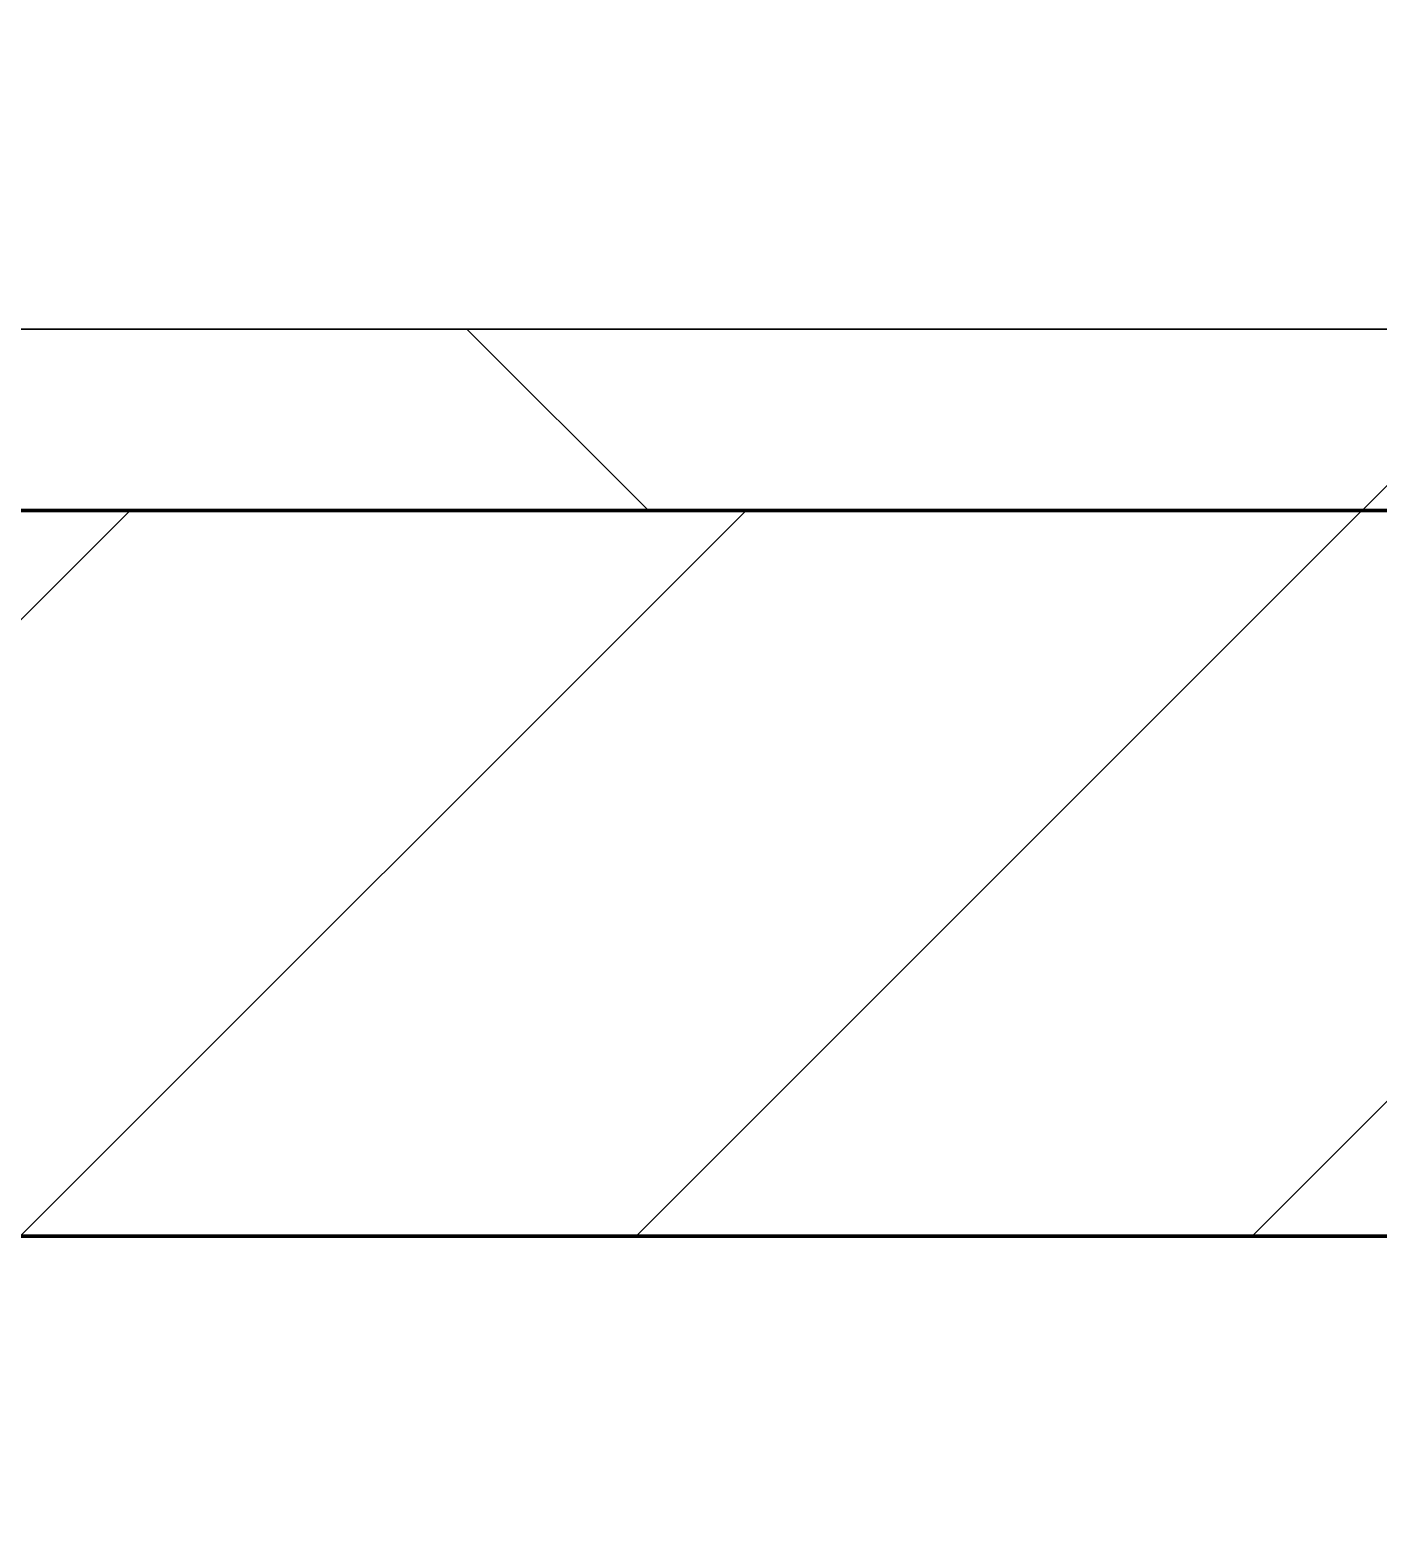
# Model space of a CAD drawing. Header units: millimetres. Extents: x -678720 to -601931, y -306 to 39239.
# Drawn here: x -674212.1 to -673840.5, y 3852.7 to 4261.5 of the extents above; entities that cross this region are included whole.
import ezdxf
from ezdxf.xclip import XClip

# ---------------------------------------------------------------- set-up
doc = ezdxf.new("R2010")
doc.units = ezdxf.units.MM
doc.header["$XCLIPFRAME"] = 0
for name, color, linetype, lineweight in [('A-GLAZ-CURT', 2, 'Continuous', 9), ('A-WALL', 5, 'Continuous', 35), ('A-WALL-FNSH', 2, 'Continuous', 35), ('A-WALL-PATT', 1, 'Continuous', 35)]:
    doc.layers.add(name, color=color, linetype=linetype, lineweight=lineweight)
doc.layers.add('A11_ALU.SOLID SHEET', color=2, linetype='Continuous')

# ---------------------------------------------------------------- blocks, each defined once
blk = doc.blocks.new('PPLS-PP19_Custom Tile Pattern - Custom Tile Pattern-V95-4234-01 ENLARGED MULTI-PURPOSE LEVEL - REFLECTED CEILING PLAN - SHEET 5')
at = {"layer": 'A-GLAZ-CURT'}
for p, q in [((-300, 0), (300, 0)), ((300, 0), (-300, 0)), ((230.06, 0), (300, 0)), ((-300, -50), (300, -50)), ((300, -50), (-300, -50))]:
    blk.add_line(p, q, dxfattribs=at)
for points, knots in [([(300, 0), (286.53, 0), (254.22, 0), (207.11, 0), (177.41, 0), (159.34, 0), (158.33, 0), (158.3, 0)], [-285.253232, -285.253232, -285.253232, -285.253232, -244.693688, -187.987675, -143.776725, -129.632772, -123.352749, -123.352749, -123.352749, -123.352749]), ([(171.51, 0), (176.48, 0), (193.23, 0), (201.73, 0), (208.81, 0), (213.9, 0), (241.96, 0), (266.73, 0), (281.71, 0), (291.71, 0), (296.52, 0), (297.86, 0), (298.09, 0)], [-7971.819559, -7971.819559, -7971.819559, -7971.819559, -7784.112253, -7606.717214, -7289.299508, -7042.621073, -6582.165592, -6068.460911, -5766.029927, -5566.724884, -5280.360606, -5199.253518, -5199.253518, -5199.253518, -5199.253518]), ([(300, 0), (288.22, 0), (274.07, 0), (260.04, 0), (257.89, 0)], [-12528.858583, -12528.858583, -12528.858583, -12528.858583, -11905.454923, -11791.442975, -11791.442975, -11791.442975, -11791.442975]), ([(284.76, 0), (284.76, 0), (285.09, 0), (287.47, 0), (293.59, 0), (297.76, 0), (300, 0)], [-4110.630118, -4110.630118, -4110.630118, -4110.630118, -4053.389046, -3959.664717, -3862.421465, -3746.95702, -3746.95702, -3746.95702, -3746.95702]), ([(297.38, 0), (295.84, 0), (291.62, 0), (285.38, 0), (284.87, 0)], [-4803.172655, -4803.172655, -4803.172655, -4803.172655, -4358.271401, -4143.037883, -4143.037883, -4143.037883, -4143.037883])]:
    blk.add_open_spline(points, degree=3, knots=knots, dxfattribs=at)
blk = doc.blocks.new('PPLS-PP19_Custom Tile Pattern - Custom Tile Pattern-V96-4234-01 ENLARGED MULTI-PURPOSE LEVEL - REFLECTED CEILING PLAN - SHEET 5')
at = {"layer": 'A-GLAZ-CURT'}
for p, q in [((-300, 0), (300, 0)), ((300, 0), (-300, 0)), ((-293.07, 0), (-275.75, 0)), ((-275.75, 0), (-293.07, 0)), ((-222.32, 0), (-211.07, 0)), ((-211.07, 0), (-222.32, 0)), ((-210.24, 0), (-205, 0)), ((-205, 0), (-210.24, 0)), ((-300, -50), (300, -50)), ((300, -50), (-300, -50))]:
    blk.add_line(p, q, dxfattribs=at)
at = {"layer": 'A-GLAZ-CURT', "flags": 128}
for points in [[(-300, 0), (-291.56, 0), (-283.3, 0), (-275.2, 0), (-267.26, 0), (-259.45, 0), (-251.77, 0), (-244.2, 0), (-236.74, 0), (-229.36, 0), (-222.06, 0), (-214.83, 0), (-207.71, 0), (-200.76, 0), (-194.02, 0), (-187.54, 0), (-181.38, 0), (-175.58, 0), (-170.25, 0), (-165.64, 0), (-162.01, 0), (-159.53, 0), (-157.46, 0), (-154.52, 0), (-149.42, 0), (-141.84, 0), (-132.81, 0), (-126.08, 0)], [(-145.5, 0), (-150.63, 0), (-155.53, 0), (-160.27, 0), (-164.95, 0), (-169.65, 0), (-174.47, 0), (-179.49, 0), (-184.81, 0), (-190.44, 0), (-196.37, 0), (-202.58, 0), (-209.04, 0), (-215.73, 0), (-222.63, 0), (-229.72, 0), (-236.97, 0), (-244.39, 0), (-251.96, 0), (-259.67, 0), (-267.51, 0), (-275.48, 0), (-283.55, 0), (-291.73, 0), (-300, 0)], [(-125.17, 0), (-128.55, 0), (-134.16, 0), (-140.03, 0), (-144.38, 0)]]:
    blk.add_lwpolyline(points, dxfattribs=at)
at = {"layer": 'A-GLAZ-CURT'}
for points, knots in [([(-300, 0), (-284.65, 0), (-252.12, 0), (-224.38, 0), (-210.58, 0)], [-5323.127839, -5323.127839, -5323.127839, -5323.127839, -4502.809032, -3548.751892, -3548.751892, -3548.751892, -3548.751892]), ([(-78.42, 0), (-79.82, 0), (-94.44, 0), (-134.08, 0), (-202.69, 0), (-262.56, 0), (-294.48, 0), (-300, 0)], [-19139.41542, -19139.41542, -19139.41542, -19139.41542, -18935.241197, -17136.203329, -15131.813646, -13729.592194, -13439.944408, -13439.944408, -13439.944408, -13439.944408]), ([(-210.27, 0), (-219.23, 0), (-233.57, 0), (-255.22, 0), (-262.59, 0), (-264.9, 0), (-265.4, 0)], [-1320.32312, -1320.32312, -1320.32312, -1320.32312, -858.079193, -543.655514, -208.940337, 0, 0, 0, 0]), ([(-258.6, 0), (-257.91, 0), (-254.26, 0), (-241.25, 0), (-225.99, 0), (-215.42, 0), (-211.41, 0), (-210.81, 0)], [-5722.54675, -5722.54675, -5722.54675, -5722.54675, -5657.471696, -5413.335975, -5017.494783, -4832.723979, -4800.794254, -4800.794254, -4800.794254, -4800.794254]), ([(-144.28, 0), (-145.38, 0), (-150.22, 0), (-162.01, 0), (-177.91, 0), (-199.46, 0), (-216.65, 0), (-231.26, 0), (-233.46, 0), (-234, 0)], [-2371.705483, -2371.705483, -2371.705483, -2371.705483, -2308.929706, -2113.765672, -1763.376603, -1422.553702, -978.033455, -846.069444, -682.911962, -682.911962, -682.911962, -682.911962]), ([(-233.49, 0), (-233.44, 0), (-232.38, 0), (-230.74, 0), (-225.3, 0), (-223.63, 0)], [-455.274641, -455.274641, -455.274641, -455.274641, -440.605512, -119.536984, 0, 0, 0, 0]), ([(-223.63, 0), (-219.39, 0), (-206.17, 0), (-188.58, 0), (-169.02, 0), (-152.12, 0), (-136.84, 0), (-127.33, 0), (-124.19, 0), (-123.43, 0), (-123.28, 0)], [-5463.295695, -5463.295695, -5463.295695, -5463.295695, -5161.076232, -4739.070012, -4465.409639, -4149.119819, -3839.893365, -3647.167523, -3488.92562, -3439.852845, -3439.852845, -3439.852845, -3439.852845]), ([(-210.27, 0), (-207.93, 0), (-199.48, 0), (-185.8, 0), (-171.77, 0), (-158.7, 0), (-157.22, 0)], [-4791.190311, -4791.190311, -4791.190311, -4791.190311, -4666.091899, -4349.945572, -4000.813434, -3840.635403, -3840.635403, -3840.635403, -3840.635403]), ([(-210.26, 0), (-198.11, 0), (-174.57, 0), (-153.92, 0), (-144.34, 0)], [-3541.534813, -3541.534813, -3541.534813, -3541.534813, -2700.551212, -1789.807985, -1789.807985, -1789.807985, -1789.807985]), ([(-144.92, 0), (-147.67, 0), (-147.69, 0), (-158.72, 0), (-174.02, 0), (-185.59, 0), (-200.07, 0), (-208.41, 0), (-209.81, 0)], [-2919.378265, -2919.378265, -2919.378265, -2919.378265, -2477.344047, -2237.412286, -2029.680487, -1755.085331, -1400.429864, -1328.219744, -1328.219744, -1328.219744, -1328.219744]), ([(-152.35, 0), (-151.03, 0), (-148.64, 0), (-145.84, 0), (-144.53, 0)], [-3494.978217, -3494.978217, -3494.978217, -3494.978217, -3371.022232, -3302.946446, -3302.946446, -3302.946446, -3302.946446]), ([(-118.78, 0), (-121.86, 0), (-126.28, 0), (-136.96, 0), (-147.46, 0), (-150.03, 0), (-150.57, 0)], [-5938.474035, -5938.474035, -5938.474035, -5938.474035, -5700.061948, -5508.838257, -5298.784692, -5196.16478, -5196.16478, -5196.16478, -5196.16478]), ([(-150.34, 0), (-150.07, 0), (-148.46, 0), (-146.55, 0), (-144.39, 0)], [-4948.728362, -4948.728362, -4948.728362, -4948.728362, -4883.323924, -4595.588319, -4595.588319, -4595.588319, -4595.588319]), ([(-86.16, 0), (-91.37, 0), (-104.13, 0), (-122.65, 0), (-139.03, 0), (-146.11, 0), (-146.95, 0)], [-1681.3698, -1681.3698, -1681.3698, -1681.3698, -1374.161226, -945.742622, -741.901385, -489.130243, -489.130243, -489.130243, -489.130243]), ([(-146.69, 0), (-146.59, 0), (-146.12, 0), (-145.3, 0), (-144.55, 0)], [-420.34245, -420.34245, -420.34245, -420.34245, -406.956646, -364.666536, -364.666536, -364.666536, -364.666536]), ([(-144.3, 0), (-144.18, 0), (-139.67, 0), (-137.28, 0), (-133.93, 0), (-128.78, 0), (-126.5, 0)], [-6029.84103, -6029.84103, -6029.84103, -6029.84103, -6017.569127, -5560.701257, -5364.112219, -5231.017328, -5231.017328, -5231.017328, -5231.017328]), ([(-143.97, 0), (-142.91, 0), (-138.3, 0), (-127.26, 0), (-107.3, 0), (-90.42, 0), (-75.26, 0), (-68.41, 0), (-65.12, 0), (-63.63, 0)], [-4577.573735, -4577.573735, -4577.573735, -4577.573735, -4440.880425, -4054.690705, -3793.097032, -3402.597032, -3144.956779, -3050.982048, -2969.237017, -2969.237017, -2969.237017, -2969.237017]), ([(-143.85, 0), (-135.75, 0), (-123.38, 0), (-110.8, 0), (-99.5, 0), (-91.46, 0)], [-1774.375946, -1774.375946, -1774.375946, -1774.375946, -1002.059161, -460.363443, 0, 0, 0, 0]), ([(-143.74, 0), (-142.58, 0), (-134.66, 0), (-128.29, 0), (-125.15, 0)], [-350.285375, -350.285375, -350.285375, -350.285375, -290.263673, 0, 0, 0, 0]), ([(-78.42, 0), (-79.07, 0), (-88.86, 0), (-110.94, 0), (-128.67, 0), (-142.38, 0), (-143.56, 0)], [-7544.673119, -7544.673119, -7544.673119, -7544.673119, -7508.296369, -7004.680444, -6449.282163, -6393.465623, -6393.465623, -6393.465623, -6393.465623]), ([(-133.82, 0), (-135.51, 0), (-137.36, 0), (-142.86, 0), (-143.33, 0)], [-2731.647847, -2731.647847, -2731.647847, -2731.647847, -2418.507304, -2390.191866, -2390.191866, -2390.191866, -2390.191866]), ([(-127.41, 0), (-131.63, 0), (-133.16, 0), (-134.09, 0), (-134.15, 0)], [-8540.990293, -8540.990293, -8540.990293, -8540.990293, -8266.114998, -8246.473386, -8246.473386, -8246.473386, -8246.473386]), ([(-134.15, 0), (-133.32, 0), (-130.31, 0), (-117.33, 0), (-92.04, 0), (-74.02, 0), (-62.74, 0), (-60.36, 0), (-59.97, 0)], [-7657.439573, -7657.439573, -7657.439573, -7657.439573, -7293.749979, -6839.55839, -6236.997189, -5713.340575, -5140.470607, -5006.787413, -5006.787413, -5006.787413, -5006.787413]), ([(-120.13, 0), (-120.14, 0), (-120.24, 0), (-121.3, 0), (-129.25, 0), (-133.82, 0)], [-2933.992132, -2933.992132, -2933.992132, -2933.992132, -2920.575025, -2840.280255, -2731.647847, -2731.647847, -2731.647847, -2731.647847]), ([(-113.43, 0), (-113.44, 0), (-113.96, 0), (-119.73, 0), (-125.43, 0), (-127.03, 0), (-127.41, 0)], [-328.499627, -328.499627, -328.499627, -328.499627, -282.672656, -98.539552, -24.539552, 0, 0, 0, 0]), ([(-126.5, 0), (-122.44, 0), (-108.71, 0), (-93, 0), (-81.64, 0), (-78.48, 0)], [-5231.017328, -5231.017328, -5231.017328, -5231.017328, -4994.692869, -4542.524482, -4359.181107, -4359.181107, -4359.181107, -4359.181107]), ([(-125.15, 0), (-124.93, 0), (-121.96, 0), (-113.01, 0), (-98.9, 0), (-85.29, 0), (-71.67, 0), (-65.93, 0), (-65.07, 0)], [-3362.7396, -3362.7396, -3362.7396, -3362.7396, -3342.215224, -3074.362186, -2902.289527, -2605.247022, -2322.099534, -2241.8264, -2241.8264, -2241.8264, -2241.8264]), ([(-122.08, 0), (-122.01, 0), (-121.69, 0), (-121.2, 0), (-120.88, 0)], [-3136.336417, -3136.336417, -3136.336417, -3136.336417, -3110.304437, -3035.164275, -3035.164275, -3035.164275, -3035.164275]), ([(-78.42, 0), (-87.65, 0), (-99.62, 0), (-114.02, 0), (-117.28, 0), (-118.78, 0)], [-734.297407, -734.297407, -734.297407, -734.297407, -229.489605, -116.330425, 0, 0, 0, 0]), ([(-117.74, 0), (-117.19, 0), (-114.78, 0), (-113.43, 0), (-113.43, 0)], [-821.249067, -821.249067, -821.249067, -821.249067, -394.672656, -330.879064, -330.879064, -330.879064, -330.879064]), ([(-36.62, 0), (-36.62, 0), (-40.35, 0), (-44.32, 0), (-58.97, 0), (-85.2, 0), (-107.61, 0), (-116.56, 0), (-117.56, 0)], [-4069.478503, -4069.478503, -4069.478503, -4069.478503, -3858.647035, -3538.256648, -2842.901703, -2193.204658, -1433.981041, -985.49888, -985.49888, -985.49888, -985.49888]), ([(-115.82, 0), (-114.96, 0), (-110.41, 0), (-96.78, 0), (-71.33, 0), (-42.53, 0), (-12.78, 0), (4.23, 0), (9.64, 0), (10.14, 0), (10.18, 0)], [-5724.064692, -5724.064692, -5724.064692, -5724.064692, -5430.283136, -5103.229623, -4799.173296, -4065.652676, -3589.737505, -3285.047089, -3066.359526, -3044.715262, -3044.715262, -3044.715262, -3044.715262]), ([(-78.93, 0), (-84.8, 0), (-96.1, 0), (-112.01, 0), (-114.94, 0), (-115.63, 0)], [-1096.097494, -1096.097494, -1096.097494, -1096.097494, -789.402658, -501.969187, -243.577221, -243.577221, -243.577221, -243.577221]), ([(-91.46, 0), (-90.09, 0), (-84.7, 0), (-77.43, 0), (-72.73, 0), (-72.64, 0), (-72.64, 0)], [-19832.387487, -19832.387487, -19832.387487, -19832.387487, -19753.885894, -19541.04734, -19478.625389, -19471.062469, -19471.062469, -19471.062469, -19471.062469]), ([(-29.03, 0), (-33.97, 0), (-43.74, 0), (-56.37, 0), (-71.66, 0), (-77.83, 0), (-82.66, 0), (-83.28, 0), (-83.28, 0)], [-2680.714891, -2680.714891, -2680.714891, -2680.714891, -2413.671296, -2161.752162, -2006.592567, -1646.621388, -1424.436217, -1393.971743, -1393.971743, -1393.971743, -1393.971743]), ([(-83.28, 0), (-83.28, 0), (-82.95, 0), (-80.89, 0), (-79.53, 0)], [-1393.4169, -1393.4169, -1393.4169, -1393.4169, -1353.722004, -1286.743147, -1286.743147, -1286.743147, -1286.743147]), ([(-78.43, 0), (-72.41, 0), (-61.76, 0), (-54.4, 0), (-48.53, 0), (-30.79, 0), (-18.03, 0), (8.61, 0), (15.02, 0), (22.91, 0), (31, 0), (39.04, 0), (48.07, 0), (52.49, 0), (53.47, 0)], [-4358.126221, -4358.126221, -4358.126221, -4358.126221, -4008.285538, -3689.699207, -3546.54457, -3315.260113, -2864.387349, -2439.246196, -2084.094819, -1956.422387, -1818.904206, -1645.594513, -1443.202566, -1380.385993, -1380.385993, -1380.385993, -1380.385993]), ([(-63.96, 0), (-64.13, 0), (-69.89, 0), (-75.53, 0), (-78.43, 0)], [-2171.769325, -2171.769325, -2171.769325, -2171.769325, -2007.031671, -1834.390827, -1834.390827, -1834.390827, -1834.390827]), ([(-12.51, 0), (-17.6, 0), (-26.8, 0), (-40, 0), (-56.24, 0), (-69.5, 0), (-76.45, 0), (-78.43, 0)], [-2433.627492, -2433.627492, -2433.627492, -2433.627492, -2125.455881, -1792.521578, -1466.981642, -1208.454564, -1104.89596, -1104.89596, -1104.89596, -1104.89596]), ([(-78.39, 0), (-74.42, 0), (-62.88, 0), (-48.14, 0), (-36.49, 0), (-33.57, 0), (-29.94, 0), (-28.57, 0)], [-1268.248797, -1268.248797, -1268.248797, -1268.248797, -1073.56893, -651.549973, -296.515819, -83.513472, 0, 0, 0, 0]), ([(-36.33, 0), (-36.43, 0), (-37.27, 0), (-45.02, 0), (-46.13, 0), (-60.59, 0), (-72.27, 0), (-78.11, 0)], [-1855.773136, -1855.773136, -1855.773136, -1855.773136, -1810.870157, -1672.078046, -1405.135169, -1060.00838, -740.068933, -740.068933, -740.068933, -740.068933]), ([(-26.75, 0), (-27.82, 0), (-36.18, 0), (-52.86, 0), (-68.54, 0), (-77.81, 0)], [-8718.362214, -8718.362214, -8718.362214, -8718.362214, -8532.293389, -8073.216054, -7555.913918, -7555.913918, -7555.913918, -7555.913918]), ([(-66.39, 0), (-66.39, 0), (-63.63, 0), (-53.63, 0), (-34.42, 0), (-29.82, 0), (-29.19, 0)], [-2493.31794, -2493.31794, -2493.31794, -2493.31794, -2315.303971, -1809.437387, -963.711516, -666.19313, -666.19313, -666.19313, -666.19313]), ([(31.18, 0), (25.97, 0), (11.99, 0), (-16.92, 0), (-47.42, 0), (-65.77, 0), (-66.37, 0), (-66.38, 0)], [-4496.803627, -4496.803627, -4496.803627, -4496.803627, -4222.080604, -3745.412743, -2981.410125, -2542.574734, -2498.224237, -2498.224237, -2498.224237, -2498.224237]), ([(-63.63, 0), (-61.49, 0), (-57.39, 0), (-54.49, 0), (-45.2, 0), (-40.79, 0), (-40.46, 0), (-40.44, 0)], [-2969.237017, -2969.237017, -2969.237017, -2969.237017, -2851.217951, -2734.127174, -2474.780881, -2410.990208, -2350.645972, -2350.645972, -2350.645972, -2350.645972]), ([(-58.83, 0), (-58.37, 0), (-57.29, 0), (-54.23, 0), (-46.33, 0), (-42.62, 0), (-41.76, 0)], [-4859.52896, -4859.52896, -4859.52896, -4859.52896, -4680.891996, -4469.85053, -4321.566175, -4270.495146, -4270.495146, -4270.495146, -4270.495146]), ([(-51.83, 0), (-51.83, 0), (-51.78, 0), (-47.4, 0), (-46.01, 0), (-40.22, 0), (-36.78, 0)], [-632.814994, -632.814994, -632.814994, -632.814994, -627.965721, -508.377888, -260.442412, 0, 0, 0, 0]), ([(76.63, 0), (74.8, 0), (67.65, 0), (53.52, 0), (37, 0), (24.07, 0), (12.82, 0), (-2.9, 0), (-20.62, 0), (-32.81, 0), (-44.85, 0), (-51.43, 0), (-51.79, 0)], [-3095.572228, -3095.572228, -3095.572228, -3095.572228, -2950.589685, -2634.532728, -2313.748533, -2106.613311, -1925.670641, -1617.263037, -1290.787923, -1039.307308, -819.71621, -644.910881, -644.910881, -644.910881, -644.910881]), ([(-41.76, 0), (-39.9, 0), (-37.72, 0), (-36.92, 0), (-36.77, 0)], [-4270.495146, -4270.495146, -4270.495146, -4270.495146, -4161.040818, -4106.245333, -4106.245333, -4106.245333, -4106.245333]), ([(-36.78, 0), (-32.43, 0), (-24.42, 0), (-15.84, 0), (-12.66, 0)], [-6191.144455, -6191.144455, -6191.144455, -6191.144455, -5862.463379, -5675.215751, -5675.215751, -5675.215751, -5675.215751]), ([(-36.29, 0), (-36.29, 0), (-34.66, 0), (-28.88, 0), (-26.95, 0), (-26.54, 0)], [-9150.272121, -9150.272121, -9150.272121, -9150.272121, -9057.163041, -8919.836787, -8834.607043, -8834.607043, -8834.607043, -8834.607043]), ([(30.82, 0), (29.27, 0), (20.14, 0), (3.54, 0), (-16.58, 0), (-34.76, 0), (-36.04, 0)], [-10462.034656, -10462.034656, -10462.034656, -10462.034656, -10363.088938, -9884.23066, -9424.652049, -9182.880979, -9182.880979, -9182.880979, -9182.880979]), ([(-33.34, 0), (-33.34, 0), (-32.93, 0), (-31.16, 0), (-30.52, 0)], [-2415.024266, -2415.024266, -2415.024266, -2415.024266, -2357.633367, -2323.618664, -2323.618664, -2323.618664, -2323.618664]), ([(-12.6, 0), (-14.55, 0), (-22, 0), (-30.57, 0), (-31.82, 0), (-32, 0)], [-3098.158219, -3098.158219, -3098.158219, -3098.158219, -2994.501669, -2698.150104, -2614.070998, -2614.070998, -2614.070998, -2614.070998]), ([(-30.76, 0), (-30.73, 0), (-29.99, 0), (-23.47, 0), (-15.75, 0), (-15.19, 0)], [-54176.191683, -54176.191683, -54176.191683, -54176.191683, -54157.274271, -53749.15266, -53717.791567, -53717.791567, -53717.791567, -53717.791567]), ([(-30.52, 0), (-27.11, 0), (-17.83, 0), (5.99, 0), (22.06, 0), (37.44, 0), (45.29, 0), (51.3, 0), (53.44, 0)], [-2323.618664, -2323.618664, -2323.618664, -2323.618664, -2142.497158, -1716.209403, -1206.526904, -1089.329421, -901.315459, -786.382697, -786.382697, -786.382697, -786.382697]), ([(-13, 0), (-14.35, 0), (-17.68, 0), (-25.97, 0), (-29.52, 0), (-30.21, 0)], [-55207.591944, -55207.591944, -55207.591944, -55207.591944, -54789.006179, -54461.685999, -54290.791712, -54290.791712, -54290.791712, -54290.791712]), ([(-12.97, 0), (-14.27, 0), (-19.49, 0), (-24.92, 0), (-29.03, 0)], [-2978.572101, -2978.572101, -2978.572101, -2978.572101, -2903.012179, -2680.714891, -2680.714891, -2680.714891, -2680.714891]), ([(-28.98, 0), (-28.66, 0), (-27.39, 0), (-24.45, 0), (-22.56, 0)], [-166.548282, -166.548282, -166.548282, -166.548282, -102.06493, 0, 0, 0, 0]), ([(-28.57, 0), (-26.93, 0), (-20.58, 0), (-15.93, 0), (-12.51, 0)], [-5361.429781, -5361.429781, -5361.429781, -5361.429781, -5261.36855, -5063.792816, -5063.792816, -5063.792816, -5063.792816]), ([(-22.56, 0), (-20.27, 0), (-17.03, 0), (-11.36, 0), (-7.66, 0), (-6.6, 0), (-6.44, 0)], [-56468.192263, -56468.192263, -56468.192263, -56468.192263, -56344.022017, -56303.229861, -56166.290093, -56124.392176, -56124.392176, -56124.392176, -56124.392176]), ([(-12.55, 0), (-8.67, 0), (9.8, 0), (42.82, 0), (81.9, 0), (107.18, 0), (118.18, 0)], [-453.591929, -453.591929, -453.591929, -453.591929, -429.606584, -390.253598, -346.313304, -311.894639, -311.894639, -311.894639, -311.894639]), ([(70.61, 0), (66.16, 0), (55.8, 0), (39.61, 0), (24.74, 0), (4.75, 0), (-8.11, 0), (-12.51, 0)], [-4647.237329, -4647.237329, -4647.237329, -4647.237329, -4326.416877, -4098.545751, -3766.694881, -3333.063701, -3099.783378, -3099.783378, -3099.783378, -3099.783378]), ([(-12.51, 0), (-6.87, 0), (12.55, 0), (43.36, 0), (70.92, 0), (82.12, 0), (83.66, 0)], [-5672.31575, -5672.31575, -5672.31575, -5672.31575, -5340.621928, -4573.028122, -4094.177415, -3869.465285, -3869.465285, -3869.465285, -3869.465285]), ([(-12.5, 0), (-12.27, 0), (-7.43, 0), (2.08, 0), (13.15, 0), (21.24, 0), (24.62, 0), (24.72, 0), (24.72, 0)], [-5063.572571, -5063.572571, -5063.572571, -5063.572571, -5050.479954, -4785.90057, -4596.498881, -4445.288762, -4384.376941, -4376.041937, -4376.041937, -4376.041937, -4376.041937]), ([(8.33, 0), (8.19, 0), (7.18, 0), (1.18, 0), (-7.39, 0), (-12.5, 0)], [-3574.286521, -3574.286521, -3574.286521, -3574.286521, -3526.962355, -3285.499107, -2987.732713, -2987.732713, -2987.732713, -2987.732713]), ([(9.32, 0), (9.08, 0), (7.65, 0), (2.57, 0), (-6.16, 0), (-11.04, 0), (-12.41, 0)], [-2922.926651, -2922.926651, -2922.926651, -2922.926651, -2882.788014, -2720.818881, -2518.50168, -2435.772209, -2435.772209, -2435.772209, -2435.772209]), ([(-6.54, 0), (-6.73, 0), (-7.2, 0), (-7.6, 0), (-7.79, 0)], [-56009.792147, -56009.792147, -56009.792147, -56009.792147, -55949.290093, -55895.192118, -55895.192118, -55895.192118, -55895.192118]), ([(-2.63, 0), (-2.47, 0), (-1.22, 0), (4.92, 0), (15.97, 0), (22.54, 0), (24.49, 0)], [-226.825321, -226.825321, -226.825321, -226.825321, -220.269177, -206.416616, -198.214427, -187.717507, -187.717507, -187.717507, -187.717507]), ([(103.09, 0), (101.08, 0), (86.31, 0), (63.34, 0), (35.84, 0), (12, 0), (3.08, 0), (-1.67, 0), (-2.25, 0)], [-375.435014, -375.435014, -375.435014, -375.435014, -369.147452, -330.153101, -307.516438, -285.83788, -246.234814, -234.646884, -234.646884, -234.646884, -234.646884]), ([(24.69, 0), (24.54, 0), (20.99, 0), (15.48, 0), (10.8, 0), (9.63, 0)], [-4368.572414, -4368.572414, -4368.572414, -4368.572414, -4306.476363, -4080.000647, -3772.857994, -3772.857994, -3772.857994, -3772.857994]), ([(18.16, 0), (19.15, 0), (24.25, 0), (25.66, 0), (26.12, 0)], [-5700.113719, -5700.113719, -5700.113719, -5700.113719, -5554.232259, -5302.431367, -5302.431367, -5302.431367, -5302.431367]), ([(114.39, 0), (114.2, 0), (112.08, 0), (105.42, 0), (92.38, 0), (85.59, 0), (74.4, 0), (62.26, 0), (51.85, 0), (43.81, 0), (29.53, 0), (20.67, 0), (18.85, 0), (18.16, 0)], [-8148.58938, -8148.58938, -8148.58938, -8148.58938, -8105.191388, -7723.759874, -7531.75727, -7135.649961, -6924.452779, -6738.82075, -6548.303034, -6314.283804, -6135.05769, -5972.647715, -5832.674503, -5832.674503, -5832.674503, -5832.674503]), ([(27.44, 0), (27.9, 0), (29.54, 0), (38.07, 0), (53.39, 0), (71.67, 0), (84.83, 0), (86.01, 0), (92.51, 0), (94.33, 0)], [-5037.309798, -5037.309798, -5037.309798, -5037.309798, -4887.603822, -4705.298446, -4353.683244, -3960.84581, -3759.045785, -3336.541051, -2783.776468, -2783.776468, -2783.776468, -2783.776468]), ([(27.89, 0), (29.09, 0), (33.4, 0), (44.03, 0), (51.44, 0), (53.41, 0)], [-147.777612, -147.777612, -147.777612, -147.777612, -135.792042, -118.513713, -112.378708, -112.378708, -112.378708, -112.378708]), ([(53.18, 0), (53.06, 0), (52.22, 0), (44.99, 0), (36.46, 0), (30.82, 0)], [-622.740158, -622.740158, -622.740158, -622.740158, -566.066452, -360.610861, 0, 0, 0, 0]), ([(136.44, 0), (121.66, 0), (86.93, 0), (51.16, 0), (31.18, 0)], [-106.750556, -106.750556, -106.750556, -106.750556, -59.610984, 0, 0, 0, 0]), ([(168.37, 0), (167.68, 0), (162.47, 0), (147.02, 0), (109.77, 0), (76.86, 0), (57.82, 0), (46.51, 0), (41.18, 0), (36.02, 0), (35.54, 0), (35.54, 0)], [-543.375029, -543.375029, -543.375029, -543.375029, -530.793311, -458.593899, -401.860199, -357.622665, -341.267687, -334.000314, -326.15566, -319.318397, -317.489778, -317.489778, -317.489778, -317.489778]), ([(36.29, 0), (37.77, 0), (48.82, 0), (64.79, 0), (93.35, 0), (111.53, 0), (118.92, 0)], [-314.598523, -314.598523, -314.598523, -314.598523, -305.899624, -287.17622, -249.500363, -203.900213, -203.900213, -203.900213, -203.900213])]:
    blk.add_open_spline(points, degree=3, knots=knots, dxfattribs=at)
for points in [[(-144.59, 0), (-146.61, 0), (-148.3, 0), (-149.07, 0)], [(-148.23, 0), (-147.18, 0), (-145.91, 0), (-144.74, 0)], [(-137.88, 0), (-140.32, 0), (-142.75, 0), (-144.43, 0)], [(-144.37, 0), (-142.94, 0), (-141.13, 0), (-138.62, 0)], [(-79.08, 0), (-81.43, 0), (-83.78, 0), (-86.16, 0)], [(-72.93, 0), (-74.4, 0), (-76.16, 0), (-78.11, 0)], [(-39.84, 0), (-39.08, 0), (-38.11, 0), (-37.36, 0)], [(-15.19, 0), (-14.71, 0), (-13.88, 0), (-12.76, 0)], [(24.49, 0), (25.23, 0), (25.72, 0), (26.04, 0)]]:
    blk.add_open_spline(points, degree=3, dxfattribs=at)
blk = doc.blocks.new('*U321')
at = {"layer": 'A-GLAZ-CURT'}
for name, p in [('PPLS-PP19_Custom Tile Pattern - Custom Tile Pattern-V95-4234-01 ENLARGED MULTI-PURPOSE LEVEL - REFLECTED CEILING PLAN - SHEET 5', (-41465, -5100)), ('PPLS-PP19_Custom Tile Pattern - Custom Tile Pattern-V96-4234-01 ENLARGED MULTI-PURPOSE LEVEL - REFLECTED CEILING PLAN - SHEET 5', (-40865, -5100))]:
    blk.add_blockref(name, p, dxfattribs=at)
blk = doc.blocks.new('*U743')
blk.add_lwpolyline([(21173.36, -580), (28210, -580), (28210, -6849.96), (45954.15, -6849.96), (45954.15, 600), (82995.06, 600), (83086.47, 650), (90052, 650), (90392, 990), (103159.16, 990), (103159.16, 4990), (21173.36, 4990), (21173.36, 3485.45), (21203.36, 3485.45), (21203.36, 925.54), (21173.36, 925.54), (21173.36, -580)])

msp = doc.modelspace()

# ---------------------------------------------------------------- block references
at = {"layer": 'A11_ALU.SOLID SHEET'}
ref = msp.add_blockref('*U743', (-744682.37, 3579.02), dxfattribs=at)
XClip(ref).set_block_clipping_path([(69798.6834257276, -3885.5002684942), (120965.0023936313, 33679.9972602262)])

# ---------------------------------------------------------------- next in the draw order: hatches: boundary and pattern name
at = {"layer": 'A-WALL-PATT', "lineweight": 9}
h = msp.add_hatch(dxfattribs=at)
h.set_pattern_fill('FP_3', color=256, style=0, pattern_type=2)
h.set_pattern_definition([(45, (0, 0), (-212.13203, 212.13203), []), (135, (0, 0), (-212.13203, -212.13203), [])])
h.paths.add_polyline_path([(-661708.03, 4129.02), (-661758.03, 4179.02), (-674883.69, 4179.02), (-674883.69, 4129.02), (-662226.93, 4129.02)])
h = msp.add_hatch(dxfattribs=at)
h.set_pattern_fill('FP_2', color=256, style=0, pattern_type=2)
h.set_pattern_definition([(45, (0, 0), (-84.852814, 84.852814), [])])
h.paths.add_polyline_path([(-662226.93, 3929.02), (-661508.03, 3929.02), (-661708.03, 4129.02), (-674883.69, 4129.02), (-674883.69, 3929.02), (-663281.66, 3929.02)])

# ---------------------------------------------------------------- next in the draw order: linework, layer by layer
at = {"layer": 'A-WALL', "color": 7, "lineweight": 70}
for p, q in [((-674883.69, 4129.02), (-661708.03, 4129.02)), ((-672927.37, 3929.02), (-674883.69, 3929.02))]:
    msp.add_line(p, q, dxfattribs=at)
at = {"layer": 'A-WALL-FNSH', "color": 250}
for p, q in [((-674883.69, 4179.02), (-661758.03, 4179.02)), ((-661708.03, 4129.02), (-674883.69, 4129.02))]:
    msp.add_line(p, q, dxfattribs=at)

# ---------------------------------------------------------------- next in the draw order: block references
msp.add_blockref('*U321', (-633017.37, 9279.02))

doc.saveas('drawing.dxf')
